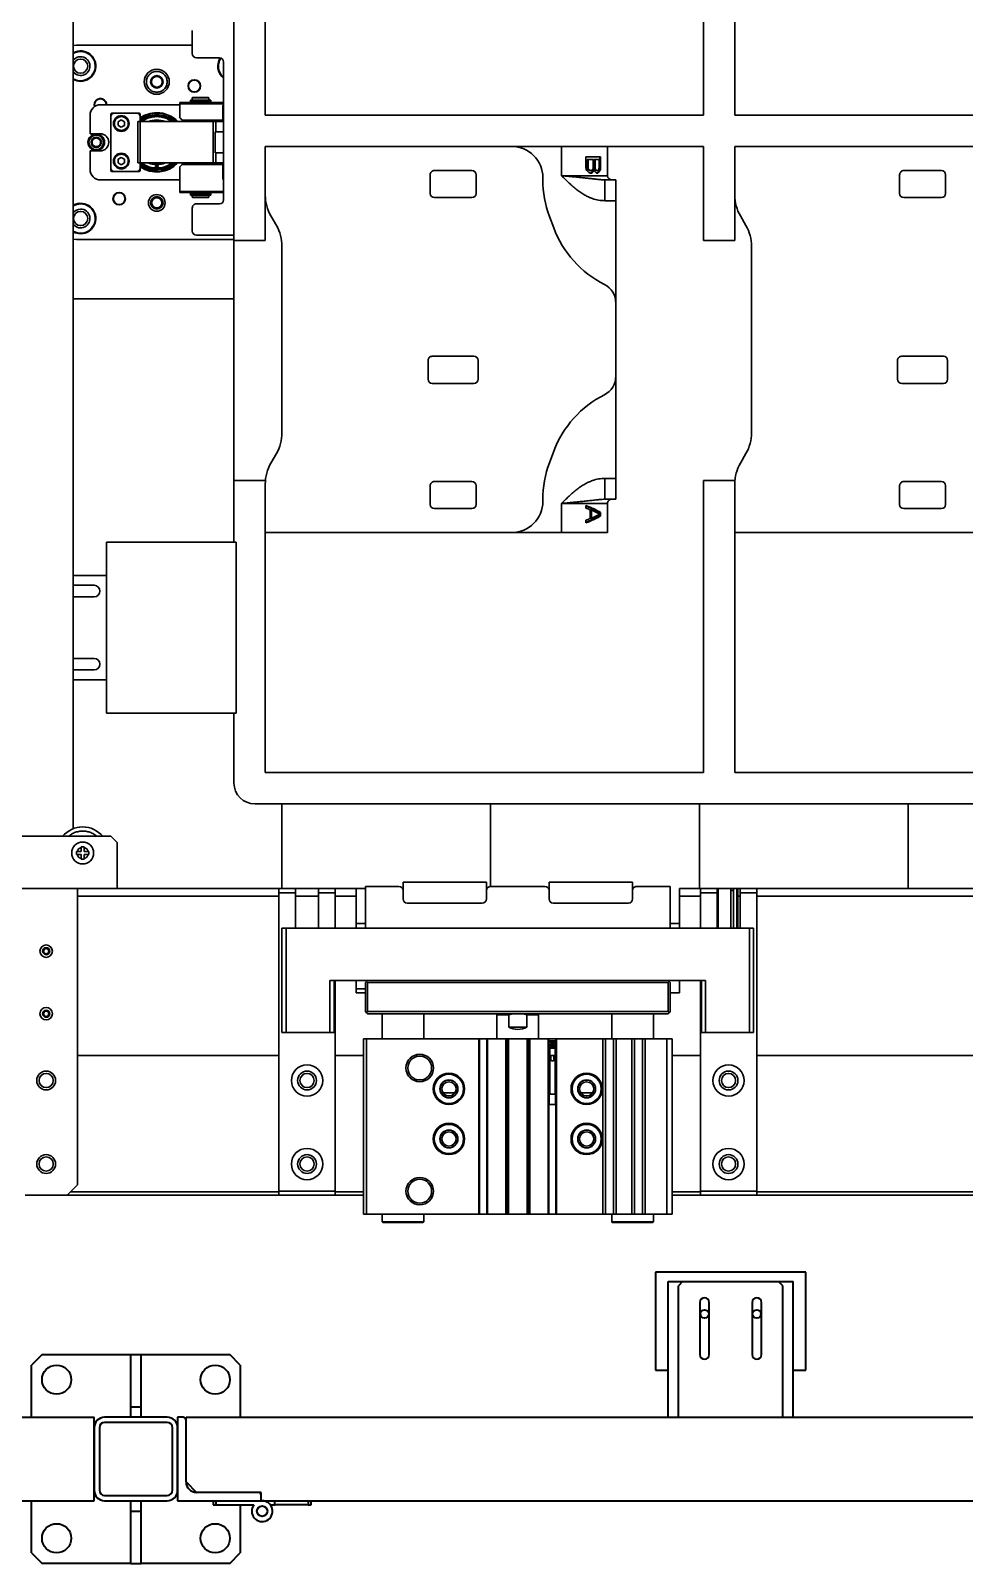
# Model space of a CAD drawing. Header units: millimetres. Extents: x 914 to 910632, y -176 to 682692.
# Drawn here: x 27150 to 27598, y 7520 to 8254 of the extents above; entities that cross this region are included whole.
import ezdxf

# ---------------------------------------------------------------- set-up
doc = ezdxf.new("R2010")
doc.units = ezdxf.units.MM
doc.layers.add('画图', color=3, linetype='Continuous', lineweight=30)

# ---------------------------------------------------------------- blocks, each defined once
blk = doc.blocks.new('SDHGSJH')
at = {"color": 7, "linetype": 'Continuous', "lineweight": 30}
for p, q in [((822.3, 517.71), (822, 517.41)), ((822, 517.41), (822, 513.71)), ((842, 517.41), (822, 517.41)), ((832, 517.71), (822.3, 517.71)), ((841.7, 517.71), (832, 517.71)), ((842, 517.41), (841.7, 517.71)), ((842, 513.71), (842, 517.41)), ((932.3, 517.71), (932, 517.41)), ((932, 517.41), (932, 513.71)), ((952, 517.41), (932, 517.41)), ((942, 517.71), (932.3, 517.71)), ((951.7, 517.71), (942, 517.71)), ((952, 517.41), (951.7, 517.71)), ((952, 513.71), (952, 517.41)), ((813, 513.71), (813, 429.71)), ((815.5, 513.71), (813, 513.71)), ((815.5, 513.71), (815.5, 429.71)), ((826, 513.71), (815.5, 513.71)), ((826, 429.71), (826, 513.71)), ((826, 513.71), (827.3, 513.71)), ((827.3, 513.71), (827.3, 429.71)), ((831, 513.71), (827.3, 513.71)), ((831, 429.71), (831, 513.71)), ((831, 513.71), (832.3, 513.71)), ((832.3, 513.71), (832.3, 429.71)), ((839.9, 513.71), (832.3, 513.71)), ((839.9, 429.71), (839.9, 513.71)), ((839.9, 513.71), (841.2, 513.71)), ((841.2, 513.71), (841.2, 429.71)), ((844.9, 513.71), (841.2, 513.71)), ((844.9, 429.71), (844.9, 513.71)), ((844.9, 513.71), (846.2, 513.71)), ((846.2, 513.71), (846.2, 429.71)), ((868.4, 513.71), (846.2, 513.71)), ((868.4, 429.71), (868.4, 513.71)), ((868.4, 513.71), (868.7, 513.71)), ((868.7, 513.71), (868.7, 429.71)), ((872.1, 513.71), (868.7, 513.71)), ((872.1, 513.71), (872.1, 429.71)), ((872.1, 513.71), (872.5, 513.71)), ((872.5, 513.71), (872.5, 429.71)), ((881.23, 513.71), (872.5, 513.71)), ((881.23, 429.71), (881.23, 513.71)), ((881.23, 513.71), (881.35, 513.71)), ((881.35, 429.71), (881.35, 513.71)), ((881.78, 513.71), (881.35, 513.71)), ((881.78, 429.71), (881.78, 513.71)), ((881.78, 513.71), (882.02, 513.71)), ((882.02, 513.71), (882.02, 429.71)), ((882.45, 513.71), (882.02, 513.71)), ((882.45, 513.71), (882.45, 429.71)), ((882.45, 513.71), (882.57, 513.71)), ((882.57, 513.71), (882.57, 429.71)), ((891.43, 513.71), (882.57, 513.71)), ((891.43, 429.71), (891.43, 513.71)), ((891.43, 513.71), (891.55, 513.71)), ((891.55, 429.71), (891.55, 513.71)), ((891.98, 513.71), (891.55, 513.71)), ((891.98, 429.71), (891.98, 513.71)), ((891.98, 513.71), (892.22, 513.71)), ((892.22, 513.71), (892.22, 429.71)), ((892.65, 513.71), (892.22, 513.71)), ((892.65, 513.71), (892.65, 429.71)), ((892.65, 513.71), (892.77, 513.71)), ((892.77, 513.71), (892.77, 429.71)), ((901.5, 513.71), (892.77, 513.71)), ((901.5, 429.71), (901.5, 513.71)), ((901.5, 513.71), (901.9, 513.71)), ((901.9, 429.71), (901.9, 513.71)), ((905.3, 513.71), (901.9, 513.71)), ((905.3, 429.71), (905.3, 513.71)), ((905.3, 513.71), (905.6, 513.71)), ((905.6, 513.71), (905.6, 429.71)), ((959.5, 513.71), (905.6, 513.71)), ((959.5, 513.71), (959.5, 429.71)), ((961, 513.71), (959.5, 513.71)), ((961, 513.71), (961, 429.71)), ((581.5, 504.71), (772.5, 504.71)), ((772.5, 504.71), (799.5, 504.71)), ((772.5, 502.71), (772.5, 504.71)), ((799.5, 502.71), (772.5, 502.71)), ((772.5, 502.71), (772.5, 359.71)), ((799.5, 504.71), (799.5, 502.71)), ((799.5, 504.71), (813, 504.71)), ((799.5, 401.71), (799.5, 502.71)), ((961, 504.71), (974.5, 504.71)), ((974.5, 504.71), (1001.5, 504.71)), ((974.5, 502.71), (974.5, 504.71)), ((974.5, 502.71), (974.5, 401.71)), ((1001.5, 502.71), (974.5, 502.71)), ((1001.5, 504.71), (1001.5, 502.71)), ((1001.5, 504.71), (1103, 504.71)), ((1001.5, 359.71), (1001.5, 502.71)), ((1103, 504.71), (1098, 499.71)), ((1098, 499.71), (1098, 357.71)), ((1123, 504.71), (1103, 504.71)), ((868.7, 456.21), (868.9, 456.21)), ((868.9, 461.21), (868.9, 456.21)), ((870.4, 461.21), (868.9, 461.21)), ((868.9, 434.21), (868.9, 456.21)), ((869.1, 456.21), (868.9, 456.21)), ((869.1, 456.21), (869.1, 434.21)), ((869.1, 456.21), (871.7, 456.21)), ((871.9, 461.21), (870.4, 461.21)), ((871.7, 434.21), (871.7, 456.21)), ((871.9, 456.21), (871.7, 456.21)), ((871.9, 456.21), (871.9, 461.21)), ((871.9, 456.21), (871.9, 434.21)), ((871.9, 456.21), (872.1, 456.21)), ((772.5, 437.71), (581.5, 437.71)), ((813, 437.71), (799.5, 437.71)), ((868.7, 433.96), (872.1, 433.96)), ((868.9, 434.21), (869.1, 434.21)), ((869.1, 434.21), (871.7, 434.21)), ((869.65, 437.96), (869.65, 439.96)), ((869.9, 440.21), (870.9, 440.21)), ((870.9, 437.71), (869.9, 437.71)), ((870.25, 433.45), (870.25, 433.7)), ((870.25, 431.97), (870.25, 433.45)), ((870.55, 433.7), (870.55, 433.45)), ((870.55, 433.45), (870.55, 431.97)), ((871.15, 439.96), (871.15, 437.96)), ((871.7, 434.21), (871.9, 434.21)), ((974.5, 437.71), (961, 437.71)), ((1098, 437.71), (1001.5, 437.71)), ((774, 376.71), (774, 426.71)), ((774, 426.71), (776, 426.71)), ((776, 426.71), (776, 376.71)), ((776, 426.71), (797, 426.71)), ((797, 401.71), (797, 426.71)), ((797, 426.71), (799, 426.71)), ((799, 426.71), (799, 401.71)), ((813, 429.71), (815.5, 429.71)), ((815.5, 429.71), (826, 429.71)), ((822, 429.71), (822, 417.71)), ((826, 429.71), (827.3, 429.71)), ((827.3, 429.71), (831, 429.71)), ((832.3, 429.71), (831, 429.71)), ((832.3, 429.71), (839.9, 429.71)), ((841.2, 429.71), (839.9, 429.71)), ((841.2, 429.71), (844.9, 429.71)), ((842, 417.71), (842, 429.71)), ((844.9, 429.71), (846.2, 429.71)), ((846.2, 429.71), (868.4, 429.71)), ((868.4, 429.71), (868.7, 429.71)), ((868.7, 431.46), (872.1, 431.46)), ((868.7, 430.71), (872.1, 430.71)), ((868.7, 429.71), (872.1, 429.71)), ((870.25, 431.72), (870.25, 431.97)), ((870.55, 431.97), (870.55, 431.72)), ((872.1, 429.71), (872.5, 429.71)), ((872.5, 429.71), (881.23, 429.71)), ((877, 429.71), (877, 418.31)), ((881.23, 429.71), (881.35, 429.71)), ((881.35, 429.71), (881.78, 429.71)), ((882.02, 429.71), (881.78, 429.71)), ((882.02, 429.71), (882.45, 429.71)), ((882.45, 429.71), (882.57, 429.71)), ((882.57, 429.71), (891.43, 429.71)), ((891.43, 429.71), (891.55, 429.71)), ((891.55, 429.71), (891.98, 429.71)), ((892.22, 429.71), (891.98, 429.71)), ((892.22, 429.71), (892.65, 429.71)), ((892.65, 429.71), (892.77, 429.71)), ((892.77, 429.71), (901.5, 429.71)), ((897, 418.31), (897, 429.71)), ((901.5, 429.71), (901.9, 429.71)), ((901.9, 429.71), (905.3, 429.71)), ((905.3, 429.71), (905.6, 429.71)), ((905.6, 429.71), (959.5, 429.71)), ((932, 429.71), (932, 417.71)), ((952, 417.71), (952, 429.71)), ((959.5, 429.71), (961, 429.71)), ((975, 401.71), (975, 426.71)), ((975, 426.71), (977, 426.71)), ((977, 426.71), (977, 401.71)), ((998, 426.71), (977, 426.71)), ((998, 376.71), (998, 426.71)), ((998, 426.71), (1000, 426.71)), ((1000, 426.71), (1000, 376.71)), ((882.64, 424.21), (891.36, 424.21)), ((882.64, 418.31), (882.64, 424.21)), ((891.36, 424.21), (891.36, 418.31)), ((814.5, 417.21), (814, 416.71)), ((814, 402.71), (814, 416.71)), ((815, 417.71), (814.5, 417.21)), ((815, 416.71), (814.5, 417.21)), ((815, 417.71), (959, 417.71)), ((815, 416.71), (815, 402.71)), ((959, 416.71), (815, 416.71)), ((877, 418.31), (877.6, 417.71)), ((877, 418.31), (882.64, 418.31)), ((884.29, 417.71), (882.64, 418.31)), ((891.36, 418.31), (889.71, 417.71)), ((891.36, 418.31), (897, 418.31)), ((896.4, 417.71), (897, 418.31)), ((959.5, 417.21), (959, 417.71)), ((959.5, 417.21), (959, 416.71)), ((959, 402.71), (959, 416.71)), ((960, 416.71), (959.5, 417.21)), ((960, 416.71), (960, 402.71)), ((809.5, 407.71), (814, 407.71)), ((809.5, 407.71), (809.5, 401.71)), ((960, 407.71), (964.5, 407.71)), ((960, 405.82), (964.5, 405.82)), ((964.5, 401.71), (964.5, 407.71)), ((797, 401.71), (977, 401.71)), ((814, 402.71), (814.5, 402.21)), ((814.5, 402.21), (815, 402.71)), ((814.5, 402.21), (815, 401.71)), ((815, 402.71), (959, 402.71)), ((959, 402.71), (959.5, 402.21)), ((959, 401.71), (959.5, 402.21)), ((959.5, 402.21), (960, 402.71)), ((776, 376.71), (774, 376.71)), ((776, 376.71), (998, 376.71)), ((780.5, 376.71), (780.5, 359.71)), ((783.56, 376.71), (783.56, 357.71)), ((784.91, 376.71), (784.91, 357.71)), ((791.5, 359.71), (791.5, 376.71)), ((799.5, 359.71), (799.5, 376.71)), ((809.5, 376.71), (809.5, 361.45)), ((809.5, 374.52), (814, 374.52)), ((814, 356.71), (814, 376.71)), ((960, 356.71), (960, 376.71)), ((960, 374.52), (964.5, 374.52)), ((964.5, 361.45), (964.5, 376.71)), ((974.5, 376.71), (974.5, 359.71)), ((982.5, 376.71), (982.5, 359.71)), ((993.5, 359.71), (993.5, 376.71)), ((1000, 376.71), (998, 376.71)), ((809.5, 361.45), (809.5, 357.71)), ((832, 354.71), (832, 362.71)), ((832, 362.71), (832, 358.71)), ((870, 364.71), (834, 364.71)), ((872, 354.71), (872, 362.71)), ((872, 362.71), (872, 358.71)), ((902, 354.71), (902, 362.71)), ((902, 362.71), (902, 358.71)), ((940, 364.71), (904, 364.71)), ((942, 354.71), (942, 362.71)), ((942, 362.71), (942, 358.71)), ((964.5, 357.71), (964.5, 361.45)), ((772.5, 357.71), (581.5, 357.71)), ((700, 357.71), (700, 317.21)), ((772.5, 359.71), (780.5, 359.71)), ((772.5, 357.71), (772.5, 359.71)), ((780.5, 357.71), (772.5, 357.71)), ((780.5, 359.71), (780.5, 357.71)), ((791.5, 357.71), (780.5, 357.71)), ((782.1, 357.71), (783.56, 357.71)), ((783.56, 358.64), (784.91, 358.64)), ((784.91, 357.71), (790.9, 357.71)), ((791.5, 359.71), (799.5, 359.71)), ((791.5, 357.71), (791.5, 359.71)), ((799.5, 357.71), (791.5, 357.71)), ((799.5, 359.71), (799.5, 357.71)), ((809.5, 357.71), (799.5, 357.71)), ((800, 317.21), (800, 357.71)), ((814, 356.71), (830, 356.71)), ((872, 354.71), (832, 354.71)), ((874, 356.71), (900, 356.71)), ((900, 356.71), (900, 317.21)), ((902, 357.71), (901.73, 357.71)), ((942, 354.71), (902, 354.71)), ((942.27, 357.71), (942, 357.71)), ((944, 356.71), (960, 356.71)), ((964.5, 357.71), (960, 357.71)), ((974.5, 357.71), (964.5, 357.71)), ((974.5, 359.71), (982.5, 359.71)), ((974.5, 357.71), (974.5, 359.71)), ((982.5, 357.71), (974.5, 357.71)), ((982.5, 359.71), (982.5, 357.71)), ((993.5, 357.71), (982.5, 357.71)), ((993.5, 359.71), (1001.5, 359.71)), ((993.5, 357.71), (993.5, 359.71)), ((1001.5, 357.71), (993.5, 357.71)), ((1000, 317.21), (1000, 357.71)), ((1001.5, 359.71), (1001.5, 357.71)), ((1079, 357.71), (1001.5, 357.71)), ((1079, 357.71), (1079, 335.71)), ((1098, 357.71), (1079, 357.71)), ((1098, 357.71), (1128, 357.71)), ((1092.5, 341.41), (1092.84, 341.41)), ((1092.5, 340.01), (1092.5, 341.41)), ((1092.84, 340.01), (1092.5, 340.01)), ((1094.8, 341.41), (1092.84, 341.41)), ((1092.84, 340.01), (1094.8, 340.01)), ((1094.8, 343.37), (1094.8, 343.71)), ((1094.8, 343.71), (1096.2, 343.71)), ((1094.8, 343.37), (1094.8, 341.41)), ((1094.8, 340.01), (1094.8, 338.05)), ((1094.8, 337.71), (1094.8, 338.05)), ((1096.2, 343.71), (1096.2, 343.37)), ((1096.2, 341.41), (1096.2, 343.37)), ((1098.16, 341.41), (1096.2, 341.41)), ((1096.2, 338.05), (1096.2, 340.01)), ((1096.2, 340.01), (1098.16, 340.01)), ((1096.2, 338.05), (1096.2, 337.71)), ((1098.16, 341.41), (1098.5, 341.41)), ((1098.5, 340.01), (1098.16, 340.01)), ((1098.5, 341.41), (1098.5, 340.01)), ((1079, 335.71), (1082, 332.71)), ((1082, 332.71), (1920.5, 332.71)), ((1096.2, 337.71), (1094.8, 337.71)), ((1100, 329.05), (1100, -342.29)), ((1013, 317.21), (343, 317.21)), ((783, 302.21), (573, 302.21)), ((783, 187.21), (783, 302.21)), ((798, 302.21), (798, 162.21)), ((1008, 302.21), (798, 302.21)), ((1008, 187.21), (1008, 302.21)), ((1023, 273.71), (1023, 307.21)), ((1022.02, 273.71), (1022.02, 191.71)), ((1084.02, 273.71), (1022.02, 273.71)), ((1084.02, 273.71), (1084.02, 191.71)), ((1100, 257.71), (1084.02, 257.71)), ((1100, 252.96), (1090.02, 252.96)), ((1090.02, 247.46), (1100, 247.46)), ((1100, 217.96), (1090.02, 217.96)), ((1100, 207.71), (1084.02, 207.71)), ((1090.02, 212.46), (1100, 212.46)), ((1084.02, 191.71), (1022.02, 191.71)), ((1023, 162.21), (1023, 191.71)), ((665, 187.21), (783, 187.21)), ((783, 187.21), (783, 163.93)), ((844, 187.21), (844, 173.21)), ((844, 187.21), (866, 187.21)), ((866, 173.21), (866, 187.21)), ((866, 187.21), (890, 187.21)), ((890, 187.21), (1008, 187.21)), ((1008, 187.21), (1008, 163.93)), ((847.32, 177.55), (847.32, 179.21)), ((847.32, 179.21), (847.62, 179.21)), ((847.62, 177.55), (847.32, 177.55)), ((854.39, 182.4), (847.62, 179.21)), ((847.62, 179.21), (847.62, 177.55)), ((847.62, 177.55), (854.39, 174.35)), ((851.61, 176.5), (851.61, 180.25)), ((852.27, 180.25), (851.61, 180.25)), ((851.61, 176.5), (852.27, 176.5)), ((852.27, 180.46), (852.27, 176.3)), ((854.39, 182.55), (854.39, 181.3)), ((682, 164.71), (682, 173.71)), ((702, 175.71), (684, 175.71)), ((704, 173.71), (704, 164.71)), ((845.22, 171.21), (840, 171.21)), ((840, 161.21), (840, 171.21)), ((846.67, 171.27), (845.22, 171.02)), ((845.22, 161.21), (845.22, 171.21)), ((846.62, 171.29), (845.54, 171.23)), ((854.39, 175.46), (854.39, 174.21)), ((875, 171.28), (875, 172.21)), ((907, 164.71), (907, 173.71)), ((927, 175.71), (909, 175.71)), ((929, 173.71), (929, 164.71)), ((702, 162.71), (684, 162.71)), ((798, 162.21), (783, 162.21)), ((927, 162.71), (909, 162.71)), ((1023, 162.21), (1008, 162.21)), ((1023, 47.21), (1023, 162.21)), ((840, 161.21), (845.22, 161.21)), ((840, 112.21), (840, 161.21)), ((777.68, 149.35), (780.32, 153.93)), ((871.82, 153.72), (869.75, 148.2)), ((1002.68, 149.35), (1005.32, 153.93)), ((775, 50.07), (775, 139.35)), ((1000, 50.07), (1000, 139.35)), ((681, 104.71), (681, 113.71)), ((703, 115.71), (683, 115.71)), ((705, 113.71), (705, 104.71)), ((840, 77.21), (840, 112.21)), ((906, 104.71), (906, 113.71)), ((928, 115.71), (908, 115.71)), ((930, 113.71), (930, 104.71)), ((703, 102.71), (683, 102.71)), ((928, 102.71), (908, 102.71)), ((840, 28.21), (840, 77.21)), ((1100, 75.21), (1023, 75.21)), ((783, 25.5), (783, 47.21)), ((783, 47.21), (798, 47.21)), ((798, 47.21), (798, 2.21)), ((1008, 25.5), (1008, 47.21)), ((1008, 47.21), (1023, 47.21)), ((1023, -152.79), (1023, 47.21)), ((1098.5, 46.71), (1023, 46.71)), ((1041, 44.71), (1023, 44.71)), ((1100, 46.57), (1098.5, 46.71)), ((780.32, 35.5), (777.68, 40.07)), ((869.75, 41.22), (871.82, 35.7)), ((1005.32, 35.5), (1002.68, 40.07)), ((1043, 42.71), (1043, 31.71)), ((1030, 29.71), (1041, 29.71)), ((682, 15.71), (682, 24.71)), ((702, 26.71), (684, 26.71)), ((704, 24.71), (704, 15.71)), ((783, 25.5), (783, 2.21)), ((840, 28.21), (845.22, 28.21)), ((840, 18.21), (840, 28.21)), ((845.22, 18.21), (845.22, 28.21)), ((907, 15.71), (907, 24.71)), ((927, 26.71), (909, 26.71)), ((929, 24.71), (929, 15.71)), ((1008, 25.5), (1008, 2.21)), ((1028, 27.71), (1028, -38.29)), ((1028, 24.21), (1049, 24.21)), ((1049, 23.71), (1028, 23.71)), ((1034.12, 25.46), (1034.12, 24.66)), ((1043.88, 25.46), (1034.12, 25.46)), ((1043.88, 24.66), (1034.12, 24.66)), ((1035.23, 26.71), (1035.02, 26.51)), ((1035.02, 26.51), (1035.02, 25.46)), ((1042.97, 26.51), (1035.02, 26.51)), ((1035.02, 24.46), (1035.02, 24.21)), ((1042.97, 24.46), (1035.02, 24.46)), ((1042.78, 26.71), (1035.23, 26.71)), ((1035.25, 24.66), (1035.25, 24.46)), ((1042.75, 24.46), (1042.75, 24.66)), ((1042.97, 26.51), (1042.78, 26.71)), ((1042.97, 25.46), (1042.97, 26.51)), ((1042.97, 24.21), (1042.97, 24.46)), ((1043.88, 24.66), (1043.88, 25.46)), ((1049, 23.71), (1049, 24.21)), ((1049, 12), (1049, 23.71)), ((840, 18.21), (845.22, 18.21)), ((844, 16.21), (844, 2.21)), ((845.22, 18.4), (846.67, 18.15)), ((848.82, 14.71), (848.22, 14.09)), ((848.82, 14.71), (848.29, 14.71)), ((848.68, 14.92), (849.22, 14.92)), ((849.24, 14.91), (848.82, 14.71)), ((851.83, 14.71), (851.14, 14.71)), ((851.83, 14.71), (851.23, 14.09)), ((851.61, 14.92), (852.44, 14.92)), ((852.28, 14.92), (851.83, 14.71)), ((866, 2.21), (866, 16.21)), ((875, 18.15), (875, 17.21)), ((1028.28, 17.86), (1028, 18.15)), ((1028, 17.86), (1028.28, 17.86)), ((1028.28, 10.86), (1028.28, 17.86)), ((1049, 18.21), (1087, 18.21)), ((702, 13.71), (684, 13.71)), ((847.32, 7.21), (847.32, 12.21)), ((847.62, 12.21), (847.32, 12.21)), ((847.77, 13.25), (847.43, 13.25)), ((847.77, 13.25), (847.62, 12.21)), ((847.62, 12.21), (847.62, 7.21)), ((848.22, 14.09), (847.77, 13.25)), ((848.22, 14.09), (847.79, 14.09)), ((848.04, 12.42), (848.04, 8.46)), ((848.04, 8.46), (849.93, 8.46)), ((849.08, 13.67), (848.81, 13.67)), ((849.08, 13.67), (849.72, 13.67)), ((849.5, 13.46), (850.17, 13.46)), ((849.72, 13.67), (850.17, 13.46)), ((849.78, 13.05), (850.47, 13.05)), ((849.93, 8.46), (849.93, 12.42)), ((849.93, 12.42), (850.62, 12.42)), ((849.93, 8.46), (850.62, 8.46)), ((850.17, 13.46), (850.47, 13.05)), ((850.37, 13.67), (850.52, 14.09)), ((850.37, 13.67), (851.08, 13.67)), ((850.47, 13.05), (850.62, 12.42)), ((851.23, 14.09), (850.52, 14.09)), ((850.62, 12.42), (850.62, 8.46)), ((850.82, 12.42), (850.82, 8.46)), ((850.82, 8.46), (853.3, 8.46)), ((851.23, 14.09), (851.08, 13.67)), ((852.27, 13.67), (851.78, 13.67)), ((852.88, 13.67), (852.27, 13.67)), ((852.78, 13.46), (853.33, 13.46)), ((852.88, 13.67), (853.33, 13.46)), ((853.13, 13.05), (853.63, 13.05)), ((853.3, 8.46), (853.3, 12.42)), ((853.3, 12.42), (853.78, 12.42)), ((853.3, 8.46), (853.78, 8.46)), ((853.33, 13.46), (853.63, 13.05)), ((853.63, 13.05), (853.78, 12.42)), ((853.78, 12.42), (853.78, 8.46)), ((854.39, 12.21), (854.39, 7.21)), ((927, 13.71), (909, 13.71)), ((1028, 10.58), (1028.28, 10.86)), ((1028, 10.86), (1028.28, 10.86)), ((1047.4, 10.26), (1028, 10.26)), ((1028, 10.11), (1031.78, 10.11)), ((1028.18, 10.76), (1047.81, 10.76)), ((1031.78, 5.21), (1031.78, 10.11)), ((1031.78, 10.11), (1033.04, 10.11)), ((1033.04, 10.11), (1033.04, -9.69)), ((1033.04, 10.11), (1067.99, 10.11)), ((1035.02, 10.26), (1035.02, 10.11)), ((1042.97, 10.11), (1042.97, 10.26)), ((1047.28, 10.11), (1047.4, 10.26)), ((1047.4, 10.26), (1047.81, 10.76)), ((1067.99, 10.11), (1067.99, -9.69)), ((1067.99, 10.11), (1069.05, 10.11)), ((1068, 13.71), (1068, 12.71)), ((1068, 12.71), (1068, 10.11)), ((1068.5, 14.21), (1069.5, 14.21)), ((1069.05, -9.69), (1069.05, 10.11)), ((1080.5, 14.21), (1069.5, 14.21)), ((1075.5, 10.08), (1077, 10.94)), ((1075.5, 8.35), (1075.5, 10.08)), ((1077, 7.48), (1075.5, 8.35)), ((1077, 10.94), (1078.5, 10.08)), ((1078.5, 8.35), (1077, 7.48)), ((1078.5, 10.08), (1078.5, 8.35)), ((1080.5, 14.21), (1081.5, 14.21)), ((1082, 13.71), (1082, 12.71)), ((1082, -12.29), (1082, 12.71)), ((1092, 13.21), (1092, 4.31)), ((783, 2.21), (665, 2.21)), ((798, 2.21), (859.44, 2.21)), ((854.39, 7.21), (847.32, 7.21)), ((866, 2.21), (859.44, 2.21)), ((890, 2.21), (866, 2.21)), ((1008, 2.21), (890, 2.21)), ((1028, 5.21), (1031.78, 5.21)), ((1031.78, 5.21), (1032.09, 5.21)), ((1032.09, -4.79), (1032.09, 5.21)), ((1092, 4.31), (1087.1, 4.31)), ((1028, -4.79), (1031.78, -4.79)), ((1031.78, -9.69), (1031.78, -4.79)), ((1031.78, -4.79), (1032.09, -4.79)), ((1075.5, -7.92), (1077, -7.06)), ((1077, -7.06), (1078.5, -7.92)), ((1087.1, -3.89), (1092, -3.89)), ((1092, -3.89), (1092, -12.79)), ((783, -12.79), (573, -12.79)), ((783, -127.79), (783, -12.79)), ((1008, -12.79), (798, -12.79)), ((798, -12.79), (798, -152.79)), ((1008, -127.79), (1008, -12.79)), ((1028, -9.69), (1031.78, -9.69)), ((1028, -9.84), (1047.4, -9.84)), ((1028.28, -10.44), (1028, -10.15)), ((1028.28, -10.44), (1028, -10.44)), ((1047.81, -10.34), (1028.18, -10.34)), ((1028.28, -17.44), (1028.28, -10.44)), ((1031.78, -9.69), (1033.04, -9.69)), ((1033.04, -9.69), (1067.99, -9.69)), ((1035.02, -9.69), (1035.02, -9.84)), ((1042.97, -9.84), (1042.97, -9.69)), ((1047.4, -9.84), (1047.28, -9.69)), ((1047.81, -10.34), (1047.4, -9.84)), ((1049, -18.29), (1049, -11.57)), ((1067.99, -9.69), (1069.05, -9.69)), ((1068, -9.69), (1068, -12.29)), ((1068, -13.29), (1068, -12.29)), ((1069.5, -13.79), (1068.5, -13.79)), ((1069.5, -13.79), (1080.5, -13.79)), ((1075.5, -9.65), (1075.5, -7.92)), ((1077, -10.52), (1075.5, -9.65)), ((1078.5, -9.65), (1077, -10.52)), ((1078.5, -7.92), (1078.5, -9.65)), ((1081.5, -13.79), (1080.5, -13.79)), ((1082, -12.29), (1082, -13.29)), ((1028, -17.72), (1028.28, -17.44)), ((1028.28, -17.44), (1028, -17.44)), ((1028, -18.29), (1049, -18.29)), ((1049, -18.79), (1028, -18.79)), ((1034.12, -19.24), (1034.12, -20.04)), ((1034.12, -19.24), (1043.88, -19.24)), ((1034.12, -20.04), (1043.88, -20.04)), ((1035.02, -18.79), (1035.02, -19.04)), ((1035.02, -19.04), (1042.97, -19.04)), ((1035.02, -20.04), (1035.02, -21.09)), ((1035.02, -21.09), (1035.23, -21.29)), ((1035.02, -21.09), (1042.97, -21.09)), ((1035.23, -21.29), (1042.78, -21.29)), ((1035.25, -19.04), (1035.25, -19.24)), ((1042.75, -19.24), (1042.75, -19.04)), ((1042.78, -21.29), (1042.97, -21.09)), ((1042.97, -19.04), (1042.97, -18.79)), ((1042.97, -21.09), (1042.97, -20.04)), ((1043.88, -20.04), (1043.88, -19.24)), ((1087, -17.79), (1049, -17.79)), ((1049, -18.79), (1049, -18.29)), ((1030, -40.29), (1041, -40.29)), ((1043, -42.29), (1043, -53.29)), ((1043, -46.29), (1098.5, -46.29)), ((1098.5, -46.29), (1100, -46.15))]:
    blk.add_line(p, q, dxfattribs=at)
at = {"color": 8, "linetype": 'Continuous', "lineweight": 30}
for p, q in [((581.5, 502.98), (772.5, 502.98)), ((799.5, 502.98), (813, 502.98)), ((961, 502.98), (974.5, 502.98)), ((1001.5, 502.98), (1101.26, 502.98)), ((851.2, 455.64), (856.8, 455.64)), ((917.2, 455.64), (922.8, 455.64)), ((782.1, 376.71), (782.1, 357.71)), ((790.9, 357.71), (790.9, 376.71)), ((581.5, 361.45), (772.5, 361.45)), ((780.5, 361.45), (781.5, 361.45)), ((799.5, 361.45), (809.5, 361.45)), ((964.5, 361.45), (974.5, 361.45)), ((982.5, 361.45), (993.5, 361.45)), ((1001.5, 361.45), (1098, 361.45)), ((782.1, 357.71), (782.1, 357.71)), ((844, 173.21), (866, 173.21)), ((845.55, 171.23), (846.73, 171.28)), ((866, 16.21), (844, 16.21))]:
    blk.add_line(p, q, dxfattribs=at)
at = {"color": 7, "linetype": 'Continuous', "lineweight": 30, "flags": 128}
for points in [[(1060, 10.71), (1058.07, 10.53), (1056.5, 10.11)], [(1060, 10.51), (1058.11, 10.34), (1057.16, 10.11)], [(1063.5, 10.11), (1061.93, 10.53), (1060, 10.71)], [(1062.84, 10.11), (1061.89, 10.34), (1060, 10.51)]]:
    blk.add_lwpolyline(points, dxfattribs=at)
at = {"color": 7, "linetype": 'Continuous', "lineweight": 30}
for centre, radius in [((934, 502.71), 6.58), ((934, 502.71), 5.72), ((786, 489.71), 7.5), ((786, 489.71), 4.5), ((786, 489.71), 3.4), ((988, 489.71), 7.5), ((988, 489.71), 4.5), ((988, 489.71), 3.4), ((1113, 489.71), 4.5), ((1113, 489.71), 3.4), ((854, 477.71), 7.5), ((854, 477.71), 7), ((920, 477.71), 7.5), ((920, 477.71), 7), ((854, 477.71), 4.3), ((854, 477.71), 4.19), ((854, 477.71), 3.4), ((920, 477.71), 4.3), ((920, 477.71), 4.19), ((920, 477.71), 3.4), ((786, 449.71), 7.5), ((854, 453.71), 7.5), ((854, 453.71), 7), ((854, 453.71), 4.3), ((854, 453.71), 4.19), ((854, 453.71), 3.4), ((920, 453.71), 7.5), ((920, 453.71), 7), ((920, 453.71), 4.3), ((920, 453.71), 4.19), ((920, 453.71), 3.4), ((988, 449.71), 7.5), ((786, 449.71), 4.5), ((786, 449.71), 3.4), ((934, 443.71), 6.58), ((934, 443.71), 5.72), ((988, 449.71), 4.5), ((988, 449.71), 3.4), ((1113, 449.71), 4.5), ((1113, 449.71), 3.4), ((1113, 417.71), 3), ((1113, 417.71), 1.7), ((1113, 417.71), 1.25), ((1113, 387.71), 3), ((1113, 387.71), 1.7), ((1113, 387.71), 1.25), ((1095.5, 340.71), 5.25), ((1096.5, 36.71), 3.4), ((1060, 29.21), 4), ((1060, 29.21), 3), ((1060, 29.21), 2.46), ((1078, 27.21), 3), ((1078, 27.21), 2.8), ((1060, 11.71), 0.625), ((1077, 9.21), 3.75), ((1077, 9.21), 3.5), ((1089, 0.21), 4), ((1089, 0.21), 3.5), ((1089, 0.21), 2.45), ((1077, -8.79), 3.75), ((1077, -8.79), 3.5), ((1042, -26.79), 3), ((1042, -26.79), 2.8), ((1060, -28.79), 6), ((1060, -28.79), 3), ((1096.5, -36.29), 3.4)]:
    blk.add_circle(centre, radius, dxfattribs=at)
for centre, radius, start, end in [((870.4, 432.71), 1, 98.62693, 261.37307), ((869.9, 439.96), 0.25, 90, 180), ((869.9, 437.96), 0.25, 180, 270), ((870.4, 432.71), 0.755, 101.46721, 258.53279), ((870.4, 432.71), 1, 81.37307, 98.62693), ((870.4, 432.71), 1, 278.62693, 81.37307), ((870.4, 432.71), 0.755, 281.46721, 78.53279), ((870.9, 439.96), 0.25, 0, 90), ((870.9, 437.96), 0.25, 270, 0), ((870.4, 432.71), 1, 261.37307, 278.62693), ((887, 415.21), 10, 64.15807, 115.84193), ((834, 362.71), 2, 90, 180), ((870, 362.71), 2, 0, 90), ((904, 362.71), 2, 90, 180), ((940, 362.71), 2, 0, 90), ((782.1, 358.31), 0.6, 180, 270), ((790.9, 358.31), 0.6, 270, 0), ((830, 358.71), 2, 270, 0), ((874, 358.71), 2, 180, 270), ((900, 358.71), 2, 270, 0), ((944, 358.71), 2, 180, 270), ((1095.5, 340.71), 12.5, 219.79182, 320.20818), ((1013, 307.21), 10, 0, 90), ((1090.02, 250.21), 2.75, 90, 270), ((1090.02, 215.21), 2.75, 90, 270), ((890, 172.21), 15, 90, 180), ((684, 173.71), 2, 90, 180), ((702, 173.71), 2, 0, 90), ((842, 173.21), 2, 270, 0), ((825, 171.28), 50, 339.44395, 0), ((909, 173.71), 2, 90, 180), ((927, 173.71), 2, 0, 90), ((684, 164.71), 2, 180, 270), ((702, 164.71), 2, 270, 0), ((763, 163.93), 20, 330, 0), ((909, 164.71), 2, 180, 270), ((927, 164.71), 2, 270, 0), ((988, 163.93), 20, 330, 0), ((795, 139.35), 20, 150, 180), ((822.93, 165.76), 50, 296.81873, 339.44395), ((1020, 139.35), 20, 150, 180), ((850, 112.21), 10, 116.81873, 180), ((683, 113.71), 2, 90, 180), ((703, 113.71), 2, 0, 90), ((908, 113.71), 2, 90, 180), ((928, 113.71), 2, 0, 90), ((683, 104.71), 2, 180, 270), ((703, 104.71), 2, 270, 0), ((908, 104.71), 2, 180, 270), ((928, 104.71), 2, 270, 0), ((850, 77.21), 10, 180, 243.18127), ((822.93, 23.67), 50, 20.55605, 63.18127), ((795, 50.07), 20, 180, 210), ((1020, 50.07), 20, 180, 210), ((1041, 42.71), 2, 0, 90), ((1096.5, 36.71), 7.3, 90, 298.64962), ((1096.5, 36.71), 7, 60, 270), ((1096.5, 36.71), 4.5, 38.94244, 270), ((1096.5, 36.71), 7.3, 61.35038, 90), ((763, 25.5), 20, 0, 30), ((825, 18.15), 50, 0, 20.55605), ((988, 25.5), 20, 0, 30), ((1030, 27.71), 2, 90, 180), ((1041, 31.71), 2, 270, 0), ((1096.5, 36.71), 4.5, 270, 321.05756), ((1096.5, 36.71), 7, 270, 300), ((684, 24.71), 2, 90, 180), ((702, 24.71), 2, 0, 90), ((909, 24.71), 2, 90, 180), ((927, 24.71), 2, 0, 90), ((684, 15.71), 2, 180, 270), ((702, 15.71), 2, 270, 0), ((842, 16.21), 2, 0, 90), ((890, 17.21), 15, 180, 270), ((909, 15.71), 2, 180, 270), ((927, 15.71), 2, 270, 0), ((1087, 13.21), 5, 0, 90), ((1060, 0.21), 16.12, 133.03007, 139.12079), ((1060, 0.21), 14.19, 55.67706, 135.75142), ((1060, 0.21), 14, 55.1501, 134.99708), ((1060, 0.21), 13.25, 52.85936, 131.65419), ((1060, 0.21), 13.05, 52.19131, 130.65725), ((1060, 0.21), 12.5, 52.37281, 127.62719), ((1060, 0.21), 12.3, 53.59848, 126.40152), ((1060, 0.21), 10.7, 90, 112.29639), ((1060, 0.21), 10.1, 78.57881, 101.42119), ((1060, 0.21), 10.7, 67.70361, 90), ((1068.5, 13.71), 0.5, 90, 180), ((1069.5, 12.71), 1.5, 90, 180), ((1080.5, 12.71), 1.5, 0, 90), ((1081.5, 13.71), 0.5, 0, 90), ((1087.1, 0.21), 4.1, 90, 270), ((1089, 0.21), 2.08, 135.45169, 164.54831), ((1089, 0.21), 2.08, 75.45169, 104.54831), ((1089, 0.21), 2.08, 15.45169, 44.54831), ((1089, 0.21), 2.08, 195.45169, 224.54831), ((1089, 0.21), 2.08, 255.45169, 284.54831), ((1089, 0.21), 2.08, 315.45169, 344.54831), ((1060, 0.21), 16.12, 220.87921, 226.96993), ((1060, 0.21), 14.19, 224.24858, 270), ((1060, 0.21), 14, 225.00292, 270), ((1060, 0.21), 13.25, 228.34581, 270), ((1060, 0.21), 13.05, 229.34275, 270), ((1060, 0.21), 12.5, 232.37281, 270), ((1060, 0.21), 12.3, 233.59848, 270), ((1060, 0.21), 10.7, 247.70361, 292.29639), ((1060, 0.21), 10.5, 250.53705, 289.46295), ((1060, 0.21), 12.3, 270, 306.40152), ((1060, 0.21), 12.5, 270, 307.62719), ((1060, 0.21), 13.05, 270, 307.80869), ((1060, 0.21), 13.25, 270, 307.14064), ((1060, 0.21), 14, 270, 304.8499), ((1060, 0.21), 14.19, 270, 304.32294), ((1069.5, -12.29), 1.5, 180, 270), ((1068.5, -13.29), 0.5, 180, 270), ((1080.5, -12.29), 1.5, 270, 0), ((1081.5, -13.29), 0.5, 270, 0), ((1087, -12.79), 5, 270, 0), ((1087, -17.79), 3, 180, 17.4576), ((1087, -17.79), 2.8, 180, 270), ((1087, -17.79), 2.8, 270, 16.26018), ((1060, -28.79), 2.55, 131.36488, 168.63512), ((1060, -28.79), 2.55, 191.36488, 228.63512), ((1060, -28.79), 2.55, 71.36488, 108.63512), ((1060, -28.79), 2.55, 11.36488, 48.63512), ((1060, -28.79), 2.55, 311.36488, 348.63512), ((1096.5, -36.29), 7.3, 90, 298.64962), ((1096.5, -36.29), 7, 60, 270), ((1096.5, -36.29), 7.3, 61.35038, 90), ((1023.5, -36.29), 7.3, 327.09872, 51.94349), ((1023.5, -36.29), 7, 326.31375, 49.9948), ((1060, -28.79), 2.55, 251.36488, 288.63512), ((1096.5, -36.29), 4.5, 38.94244, 270), ((1030, -38.29), 2, 180, 270), ((1041, -42.29), 2, 0, 90), ((1096.5, -36.29), 4.5, 270, 321.05756), ((1096.5, -36.29), 7, 270, 300)]:
    blk.add_arc(centre, radius, start, end, dxfattribs=at)
for centre, major_axis, ratio, start_param, end_param in [((866, 180.88), (-21.97, -5.46), 0.222648, 5.213182, 5.671735), ((866, 175.88), (-21.97, 5.46), 0.222648, 0.611451, 1.070003), ((866, 179.73), (-21.97, -5.34), 0.218533, 5.372125, 5.634447), ((866, 177.02), (-21.97, 5.34), 0.218533, 0.648739, 0.91106), ((866, 179.66), (-21.97, -5.34), 0.218533, 5.215446, 5.333273), ((866, 177.09), (-21.97, 5.34), 0.218533, 0.949912, 1.067739), ((866, 17.13), (-21.33, -13.87), 0.388181, 5.400959, 5.440213), ((866, 15.79), (-21.97, -5.34), 0.218533, 5.565909, 5.595193), ((866, 14.33), (-21.97, 5.34), 0.218533, 0.756165, 0.785246), ((866, 13.85), (-21.33, 13.87), 0.388181, 0.97948, 1.018189), ((866, 14.01), (-21.33, -13.87), 0.388181, 5.206955, 5.245653), ((866, 14.4), (-21.97, -5.34), 0.218533, 5.372125, 5.401189), ((866, 15.79), (-21.97, 5.34), 0.218533, 0.959649, 0.988933), ((866, 17.13), (-21.33, 13.87), 0.388181, 1.183167, 1.22242), ((866, 36.69), (-15.88, -107.68), 0.141419, 4.952593, 4.962513), ((866, 19.5), (-19.09, -27.72), 0.394462, 5.167401, 5.197033), ((866, 23.36), (-16.43, -64.52), 0.226815, 4.930336, 4.940141), ((866, 16.48), (-20.41, -19.81), 0.414084, 5.256307, 5.275871), ((866, 14.47), (-21.97, -5.34), 0.218533, 5.556172, 5.585418), ((866, 13.01), (-21.97, 5.34), 0.218533, 0.746457, 0.775559), ((866, 12.11), (-20.41, 19.81), 0.414084, 1.10467, 1.12404), ((866, 10.23), (16.43, -64.52), 0.226815, 4.611168, 4.620846), ((866, 13.46), (17.41, -42.73), 0.314774, 4.570346, 4.580018), ((866, 10.86), (-16.43, -64.52), 0.226815, 4.736221, 4.745896), ((866, 12.32), (-20.41, -19.81), 0.414084, 5.062395, 5.081756), ((866, 13.08), (-21.97, -5.34), 0.218533, 5.362425, 5.391506), ((866, 14.47), (-21.97, 5.34), 0.218533, 0.949912, 0.979159), ((866, 16.48), (-20.41, 19.81), 0.414084, 1.30827, 1.327833), ((866, 23.36), (16.43, -64.52), 0.226815, 4.814961, 4.824766), ((866, 19.5), (19.09, -27.72), 0.394462, 4.636825, 4.666457), ((866, 36.69), (15.88, -107.68), 0.141419, 4.910897, 4.920817)]:
    blk.add_ellipse(centre, major_axis=major_axis, ratio=ratio, start_param=start_param, end_param=end_param, dxfattribs=at)
for points, knots in [([(781.5, 376.71), (781.5, 376.7), (781.5, 375.79), (781.5, 373.87), (781.5, 371.01), (781.5, 368.13), (781.5, 365.35), (781.5, 362.87), (781.5, 360.84), (781.5, 359.39), (781.5, 358.5), (781.5, 358.37), (781.5, 358.31)], [0, 0, 0, 0, 0.001222, 0.105452, 0.209681, 0.320154, 0.435219, 0.552726, 0.670232, 0.785298, 0.89577, 1, 1, 1, 1]), ([(791.5, 359.89), (791.5, 360.21), (791.5, 360.99), (791.5, 362.88), (791.5, 365.35), (791.5, 368.13), (791.5, 371.01), (791.5, 373.87), (791.5, 375.79), (791.5, 376.7), (791.5, 376.71)], [0, 0, 0, 0, 0.107952, 0.264347, 0.420743, 0.57389, 0.720925, 0.859648, 0.998373, 1, 1, 1, 1]), ([(1092.84, 341.41), (1092.92, 341.64), (1093.08, 342.1), (1093.53, 342.68), (1094.12, 343.14), (1094.57, 343.29), (1094.8, 343.37)], [0, 0, 0, 0, 0.2456202, 0.5000027, 0.754418, 1, 1, 1, 1]), ([(1094.8, 338.05), (1094.57, 338.13), (1094.12, 338.29), (1093.53, 338.75), (1093.08, 339.33), (1092.92, 339.79), (1092.84, 340.01)], [0, 0, 0, 0, 0.245583, 0.5, 0.754417, 1, 1, 1, 1]), ([(1096.2, 343.37), (1096.43, 343.29), (1096.88, 343.14), (1097.47, 342.68), (1097.92, 342.1), (1098.08, 341.64), (1098.16, 341.41)], [0, 0, 0, 0, 0.245619, 0.5, 0.754381, 1, 1, 1, 1]), ([(1098.16, 340.01), (1098.08, 339.79), (1097.92, 339.33), (1097.47, 338.75), (1096.88, 338.29), (1096.43, 338.13), (1096.2, 338.05)], [0, 0, 0, 0, 0.245582, 0.4999973, 0.7543798, 1, 1, 1, 1]), ([(845.22, 161.21), (846.24, 161.27), (848.3, 161.38), (850.92, 162.13), (853.12, 163.02), (854.95, 163.97), (856.83, 165.13), (858.73, 166.5), (860.62, 168.06), (862.42, 169.69), (864.2, 171.41), (865.38, 172.6), (866, 173.21)], [0, 0, 0, 0, 0.1248842, 0.2498093, 0.3295781, 0.4127365, 0.4998454, 0.5989033, 0.6978817, 0.7965828, 0.8941547, 1, 1, 1, 1]), ([(845.22, 28.21), (846.24, 28.15), (848.3, 28.04), (850.92, 27.29), (853.12, 26.4), (854.95, 25.46), (856.83, 24.3), (858.73, 22.92), (860.62, 21.37), (862.42, 19.74), (864.2, 18.01), (865.38, 16.83), (866, 16.21)], [0, 0, 0, 0, 0.124884, 0.249808, 0.329578, 0.412737, 0.499843, 0.598901, 0.697882, 0.796583, 0.894151, 1, 1, 1, 1]), ([(845.22, 18.21), (845.77, 18.19), (846.9, 18.16), (848.64, 17.97), (850.45, 17.77), (852.42, 17.54), (854.13, 17.36), (855.55, 17.21), (856.57, 17.1), (857.67, 16.99), (858.87, 16.87), (860.5, 16.72), (862.87, 16.5), (864.85, 16.32), (866, 16.21)], [0, 0, 0, 0, 0.097751, 0.197308, 0.294103, 0.391162, 0.500035, 0.543944, 0.590909, 0.640919, 0.693982, 0.750089, 0.854593, 1, 1, 1, 1]), ([(1059.87, 11.71), (1059.88, 11.73), (1059.88, 11.76), (1059.91, 11.8), (1059.95, 11.83), (1059.98, 11.84), (1060, 11.84)], [0, 0, 0, 0, 0.250815, 0.500141, 0.750982, 1, 1, 1, 1]), ([(1060.12, 11.71), (1060.12, 11.7), (1060.12, 11.67), (1060.1, 11.64), (1060.08, 11.62), (1060.06, 11.6), (1060.02, 11.59), (1059.99, 11.59), (1059.96, 11.59), (1059.93, 11.61), (1059.9, 11.63), (1059.88, 11.66), (1059.88, 11.7), (1059.87, 11.71)], [0, 0, 0, 0, 0.125481, 0.186797, 0.250312, 0.376409, 0.43769, 0.500355, 0.626548, 0.687864, 0.750754, 0.876257, 1, 1, 1, 1]), ([(1060, 11.84), (1060.02, 11.84), (1060.05, 11.83), (1060.09, 11.8), (1060.12, 11.76), (1060.12, 11.73), (1060.12, 11.71)], [0, 0, 0, 0, 0.250884, 0.499775, 0.751028, 1, 1, 1, 1]), ([(1073.7, 9.21), (1073.74, 9.63), (1073.81, 10.27), (1074.22, 11.04), (1074.65, 11.56), (1075.18, 11.99), (1075.94, 12.4), (1076.58, 12.47), (1077, 12.51)], [0, 0, 0, 0, 0.239426, 0.369775, 0.5, 0.630326, 0.760552, 1, 1, 1, 1]), ([(1080.3, 9.21), (1080.26, 8.8), (1080.19, 8.16), (1079.78, 7.39), (1079.35, 6.86), (1078.82, 6.43), (1078.06, 6.04), (1077, 5.83), (1075.94, 6.04), (1075.18, 6.43), (1074.65, 6.86), (1074.22, 7.39), (1073.81, 8.16), (1073.74, 8.8), (1073.7, 9.21)], [0, 0, 0, 0, 0.119722, 0.184885, 0.250006, 0.315168, 0.380274, 0.499998, 0.619723, 0.684881, 0.749992, 0.815161, 0.880278, 1, 1, 1, 1]), ([(1077, 12.51), (1077.41, 12.47), (1078.06, 12.4), (1078.82, 11.99), (1079.35, 11.56), (1079.78, 11.04), (1080.19, 10.27), (1080.26, 9.63), (1080.3, 9.21)], [0, 0, 0, 0, 0.239447, 0.369776, 0.5, 0.63034, 0.760575, 1, 1, 1, 1]), ([(1089, 2.52), (1088.71, 2.36), (1088.22, 2.07), (1087.51, 1.66), (1087.16, 1.46), (1087, 1.37)], [0, 0, 0, 0, 0.439135, 0.751396, 1, 1, 1, 1]), ([(1087, 1.37), (1087, 1.04), (1087, 0.47), (1087, -0.35), (1087, -0.76), (1087, -0.94)], [0, 0, 0, 0, 0.4391296, 0.7513969, 1, 1, 1, 1]), ([(1091, 1.37), (1090.71, 1.53), (1090.22, 1.82), (1089.51, 2.23), (1089.16, 2.43), (1089, 2.52)], [0, 0, 0, 0, 0.43916, 0.751342, 1, 1, 1, 1]), ([(1091, -0.94), (1091, -0.61), (1091, -0.05), (1091, 0.78), (1091, 1.19), (1091, 1.37)], [0, 0, 0, 0, 0.439131, 0.75135, 1, 1, 1, 1]), ([(1073.7, -8.79), (1073.74, -8.37), (1073.81, -7.73), (1074.22, -6.96), (1074.65, -6.44), (1075.18, -6.01), (1075.94, -5.6), (1076.58, -5.53), (1077, -5.49)], [0, 0, 0, 0, 0.239447, 0.369775, 0.499999, 0.630339, 0.760553, 1, 1, 1, 1]), ([(1077, -5.49), (1077.41, -5.53), (1078.06, -5.6), (1078.82, -6.01), (1079.35, -6.44), (1079.78, -6.96), (1080.19, -7.73), (1080.26, -8.37), (1080.3, -8.79)], [0, 0, 0, 0, 0.239447, 0.369775, 0.499999, 0.630339, 0.760553, 1, 1, 1, 1]), ([(1087, -0.94), (1087.29, -1.11), (1087.78, -1.39), (1088.49, -1.8), (1088.84, -2.01), (1089, -2.1)], [0, 0, 0, 0, 0.439135, 0.751396, 1, 1, 1, 1]), ([(1089, -2.1), (1089.29, -1.93), (1089.78, -1.65), (1090.49, -1.24), (1090.84, -1.03), (1091, -0.94)], [0, 0, 0, 0, 0.43916, 0.751342, 1, 1, 1, 1]), ([(1080.3, -8.79), (1080.26, -9.2), (1080.19, -9.84), (1079.78, -10.61), (1079.35, -11.14), (1078.82, -11.57), (1078.06, -11.96), (1077, -12.17), (1075.94, -11.96), (1075.18, -11.57), (1074.65, -11.14), (1074.22, -10.61), (1073.81, -9.84), (1073.74, -9.2), (1073.7, -8.79)], [0, 0, 0, 0, 0.119722, 0.184886, 0.250006, 0.315168, 0.380275, 0.499999, 0.619724, 0.684887, 0.749992, 0.815161, 0.880278, 1, 1, 1, 1]), ([(1055, -28.79), (1055.07, -28.16), (1055.17, -27.19), (1055.79, -26.03), (1056.44, -25.23), (1057.24, -24.58), (1058.4, -23.96), (1059.37, -23.85), (1060, -23.79)], [0, 0, 0, 0, 0.239458, 0.368354, 0.499999, 0.631633, 0.760542, 1, 1, 1, 1]), ([(1065, -28.79), (1064.93, -29.42), (1064.83, -30.38), (1064.21, -31.55), (1063.56, -32.35), (1062.76, -33), (1061.6, -33.6), (1060, -33.91), (1058.4, -33.6), (1057.24, -33), (1056.44, -32.35), (1055.79, -31.55), (1055.17, -30.38), (1055.07, -29.42), (1055, -28.79)], [0, 0, 0, 0, 0.119728, 0.184182, 0.250005, 0.315822, 0.380273, 0.5, 0.619726, 0.684184, 0.749995, 0.815818, 0.880272, 1, 1, 1, 1]), ([(1060, -25.9), (1059.64, -26.11), (1059.03, -26.46), (1058.14, -26.98), (1057.7, -27.23), (1057.5, -27.34)], [0, 0, 0, 0, 0.439123, 0.751397, 1, 1, 1, 1]), ([(1057.5, -27.34), (1057.5, -27.76), (1057.5, -28.46), (1057.5, -29.49), (1057.5, -30), (1057.5, -30.23)], [0, 0, 0, 0, 0.439155, 0.751396, 1, 1, 1, 1]), ([(1060, -23.79), (1060.63, -23.85), (1061.6, -23.96), (1062.76, -24.58), (1063.56, -25.23), (1064.21, -26.03), (1064.83, -27.19), (1064.93, -28.16), (1065, -28.79)], [0, 0, 0, 0, 0.239458, 0.368354, 0.5, 0.631646, 0.760542, 1, 1, 1, 1]), ([(1062.5, -27.34), (1062.14, -27.14), (1061.53, -26.78), (1060.64, -26.27), (1060.2, -26.01), (1060, -25.9)], [0, 0, 0, 0, 0.439138, 0.751388, 1, 1, 1, 1]), ([(1062.5, -30.23), (1062.5, -29.82), (1062.5, -29.11), (1062.5, -28.08), (1062.5, -27.57), (1062.5, -27.34)], [0, 0, 0, 0, 0.4391172, 0.751359, 1, 1, 1, 1]), ([(1057.5, -30.23), (1057.86, -30.44), (1058.47, -30.79), (1059.36, -31.31), (1059.8, -31.56), (1060, -31.67)], [0, 0, 0, 0, 0.439135, 0.751369, 1, 1, 1, 1]), ([(1060, -31.67), (1060.36, -31.47), (1060.97, -31.11), (1061.86, -30.6), (1062.3, -30.34), (1062.5, -30.23)], [0, 0, 0, 0, 0.439149, 0.751393, 1, 1, 1, 1])]:
    blk.add_open_spline(points, degree=3, knots=knots, dxfattribs=at)
at = {"color": 8, "linetype": 'Continuous', "lineweight": 30}
for points, knots in [([(1102.22, 332.71), (1101.9, 332.44), (1101.05, 331.7), (1099.41, 330.9), (1097.46, 330.33), (1095.5, 330.15), (1093.54, 330.33), (1091.59, 330.9), (1089.95, 331.7), (1089.1, 332.44), (1088.78, 332.71)], [0, 0, 0, 0, 0.085407, 0.230073, 0.368959, 0.500004, 0.631041, 0.769934, 0.914593, 1, 1, 1, 1]), ([(866, 173.21), (865.38, 173.16), (864.23, 173.05), (862.64, 172.9), (861.3, 172.78), (859.95, 172.65), (858.57, 172.52), (857.12, 172.38), (855.81, 172.24), (854.03, 172.06), (851.95, 171.83), (849.56, 171.56), (847.84, 171.35), (846.87, 171.3), (846.62, 171.29)], [0, 0, 0, 0, 0.084726, 0.158309, 0.220753, 0.27205, 0.347836, 0.418442, 0.483869, 0.544107, 0.690144, 0.816086, 0.952101, 1, 1, 1, 1])]:
    blk.add_open_spline(points, degree=3, knots=knots, dxfattribs=at)
blk = doc.blocks.new('前门')
at = {"color": 4, "linetype": 'Continuous', "lineweight": 35}
for p, q in [((1172409.7, -784649.21), (1172337.7, -784649.21)), ((1172337.7, -784649.21), (1172337.7, -784696.21)), ((1172343.7, -784653.73), (1172403.7, -784653.73)), ((1172343.7, -784718.73), (1172343.7, -784653.73)), ((1172350.7, -784653.73), (1172348.7, -784655.73)), ((1172348.7, -784718.73), (1172348.7, -784655.73)), ((1172350.7, -784653.73), (1172396.7, -784653.73)), ((1172398.7, -784655.73), (1172396.7, -784653.73)), ((1172398.7, -784718.73), (1172398.7, -784655.73)), ((1172403.7, -784718.73), (1172403.7, -784653.73)), ((1172409.7, -784696.21), (1172409.7, -784649.21)), ((1172358.95, -784663.73), (1172358.95, -784688.73)), ((1172363.45, -784688.73), (1172363.45, -784663.73)), ((1172383.95, -784663.73), (1172383.95, -784688.73)), ((1172388.45, -784688.73), (1172388.45, -784663.73)), ((1172043.7, -784688.73), (1172038.7, -784693.73)), ((1172043.7, -784688.73), (1172086.2, -784688.73)), ((1172086.2, -784713.73), (1172086.2, -784688.73)), ((1172086.2, -784688.73), (1172091.2, -784688.73)), ((1172091.2, -784688.73), (1172133.7, -784688.73)), ((1172091.2, -784713.73), (1172091.2, -784688.73)), ((1172138.7, -784693.73), (1172133.7, -784688.73)), ((1172038.7, -784718.73), (1172038.7, -784693.73)), ((1172138.7, -784693.73), (1172138.7, -784718.73)), ((1172337.7, -784696.21), (1172343.7, -784696.21)), ((1172403.7, -784696.21), (1172409.7, -784696.21)), ((1172086.2, -784718.73), (1172086.2, -784713.73)), ((1172086.2, -784713.73), (1172091.2, -784713.73)), ((1172091.2, -784718.73), (1172091.2, -784713.73)), ((1171208.7, -784718.73), (1172068.7, -784718.73)), ((1172068.7, -784758.73), (1172068.7, -784718.73)), ((1172103.7, -784718.73), (1172073.7, -784718.73)), ((1172103.7, -784721.23), (1172073.7, -784721.23)), ((1172108.7, -784718.73), (1172108.7, -784758.73)), ((1172111.36, -784718.73), (1172108.7, -784718.73)), ((1172112.7, -784718.73), (1172634.7, -784718.73)), ((1172112.7, -784749.73), (1172112.7, -784718.73)), ((1172112.7, -784749.73), (1172112.7, -784720.06)), ((1172068.7, -784723.73), (1172068.7, -784753.73)), ((1172071.2, -784723.73), (1172071.2, -784753.73)), ((1172106.2, -784753.73), (1172106.2, -784723.73)), ((1172108.7, -784753.73), (1172108.7, -784723.73)), ((1172112.7, -784749.73), (1172117.7, -784754.73)), ((1172073.7, -784756.23), (1172103.7, -784756.23)), ((1172148.7, -784754.73), (1172117.7, -784754.73)), ((1172147.36, -784754.73), (1172117.7, -784754.73)), ((1172148.7, -784758.73), (1172148.7, -784754.73)), ((1172148.7, -784758.73), (1172148.7, -784756.06)), ((1171208.7, -784758.73), (1172068.7, -784758.73)), ((1172038.7, -784783.73), (1172038.7, -784758.73)), ((1172073.7, -784758.73), (1172103.7, -784758.73)), ((1172086.2, -784763.73), (1172086.2, -784758.73)), ((1172086.2, -784788.73), (1172086.2, -784763.73)), ((1172086.2, -784763.73), (1172091.2, -784763.73)), ((1172091.2, -784763.73), (1172091.2, -784758.73)), ((1172091.2, -784788.73), (1172091.2, -784763.73)), ((1172108.7, -784758.73), (1172148.7, -784758.73)), ((1172125.7, -784758.73), (1172125.7, -784760.73)), ((1172125.7, -784760.73), (1172127.2, -784760.73)), ((1172127.2, -784760.73), (1172127.2, -784758.73)), ((1172127.2, -784760.73), (1172145.2, -784760.73)), ((1172138.7, -784760.73), (1172138.7, -784783.73)), ((1172148.7, -784758.73), (1172598.7, -784758.73)), ((1172153.2, -784760.73), (1172155.2, -784760.73)), ((1172155.2, -784760.73), (1172155.2, -784758.73)), ((1172171.2, -784760.73), (1172155.2, -784760.73)), ((1172171.2, -784758.73), (1172171.2, -784760.73)), ((1172171.2, -784760.73), (1172172.7, -784760.73)), ((1172172.7, -784760.73), (1172172.7, -784758.73)), ((1172038.7, -784783.73), (1172043.7, -784788.73)), ((1172133.7, -784788.73), (1172138.7, -784783.73)), ((1172086.2, -784788.73), (1172043.7, -784788.73)), ((1172086.2, -784788.73), (1172091.2, -784788.73)), ((1172133.7, -784788.73), (1172091.2, -784788.73))]:
    blk.add_line(p, q, dxfattribs=at)
for centre, radius in [((1172361.2, -784669.21), 2), ((1172386.2, -784669.21), 2), ((1172050.7, -784700.73), 7), ((1172126.7, -784700.73), 7), ((1172149.2, -784763.73), 2.5), ((1172050.7, -784776.73), 7), ((1172126.7, -784776.73), 7)]:
    blk.add_circle(centre, radius, dxfattribs=at)
for centre, radius, start, end in [((1172361.2, -784663.73), 2.25, 0, 180), ((1172386.2, -784663.73), 2.25, 0, 180), ((1172361.2, -784688.73), 2.25, 180, 0), ((1172386.2, -784688.73), 2.25, 180, 0), ((1172073.7, -784723.73), 5, 90, 180), ((1172073.7, -784723.73), 2.5, 90, 180), ((1172103.7, -784723.73), 5, 0, 90), ((1172103.7, -784723.73), 2.5, 0, 90), ((1172111.36, -784720.06), 1.33, 0, 90), ((1172117.7, -784749.73), 5, 180, 270), ((1172073.7, -784753.73), 5, 180, 270), ((1172073.7, -784753.73), 2.5, 180, 270), ((1172103.7, -784753.73), 5, 270, 0), ((1172103.7, -784753.73), 2.5, 270, 0), ((1172147.36, -784756.06), 1.33, 0, 90), ((1172149.2, -784763.73), 5, 143.1301, 90)]:
    blk.add_arc(centre, radius, start, end, dxfattribs=at)

msp = doc.modelspace()

# ---------------------------------------------------------------- block references
at = {"color": 4, "lineweight": 30}
msp.add_blockref('前门', (-1144887.958, 792308.826), dxfattribs=at)
at = {"layer": '画图', "color": 4, "lineweight": 30, "rotation": 180}
msp.add_blockref('SDHGSJH', (28270.737, 8201.125), dxfattribs=at)

doc.saveas('drawing.dxf')
